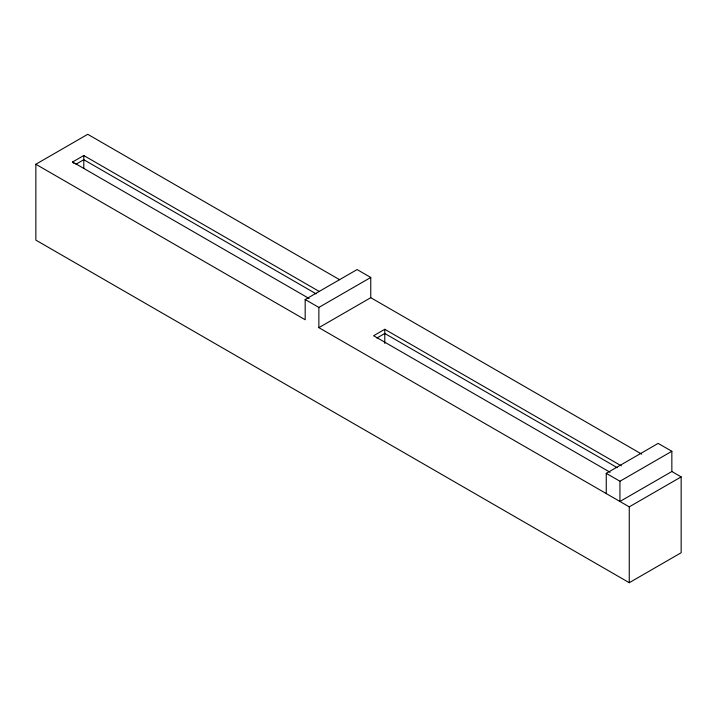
<?xml version="1.0" encoding="UTF-8"?>
<svg xmlns="http://www.w3.org/2000/svg" width="717" height="717" viewBox="0 0 717 717"><rect width="100%" height="100%" fill="white"/><g stroke="black" fill="none" stroke-linecap="round" stroke-linejoin="round"><path stroke-width="1.08" d="M671.847 471.517L671.847 451.289L619.945 481.25L619.945 501.479L671.847 471.517L681.15 476.895L681.15 552.744L629.257 582.706L35.85 240.105L35.85 164.256L87.743 134.294L339.634 279.72M73.833 163.359L72.623 161.97L83.79 155.526L319.271 291.478M75.912 164.247L83.79 159.694L316.143 293.845M35.85 164.256L305.182 319.755L305.182 299.527L357.075 269.565L370.761 277.461L370.761 297.689L641.706 454.121M305.182 299.527L318.868 307.423L370.761 277.461M318.868 307.423L318.868 327.651L370.761 297.689M621.316 465.862L384.778 329.3L373.611 335.744L610.149 472.306M376.891 338.021L384.778 333.468L617.22 467.672M606.259 493.583L606.259 473.354L658.161 443.393L671.847 451.289M318.868 327.651L629.257 506.856L681.15 476.895M72.623 161.97L309.072 298.487M606.259 473.354L619.945 481.25M629.257 506.856L629.257 582.706M384.778 329.3L384.778 343.434M83.79 155.526L83.79 168.558"/></g></svg>
